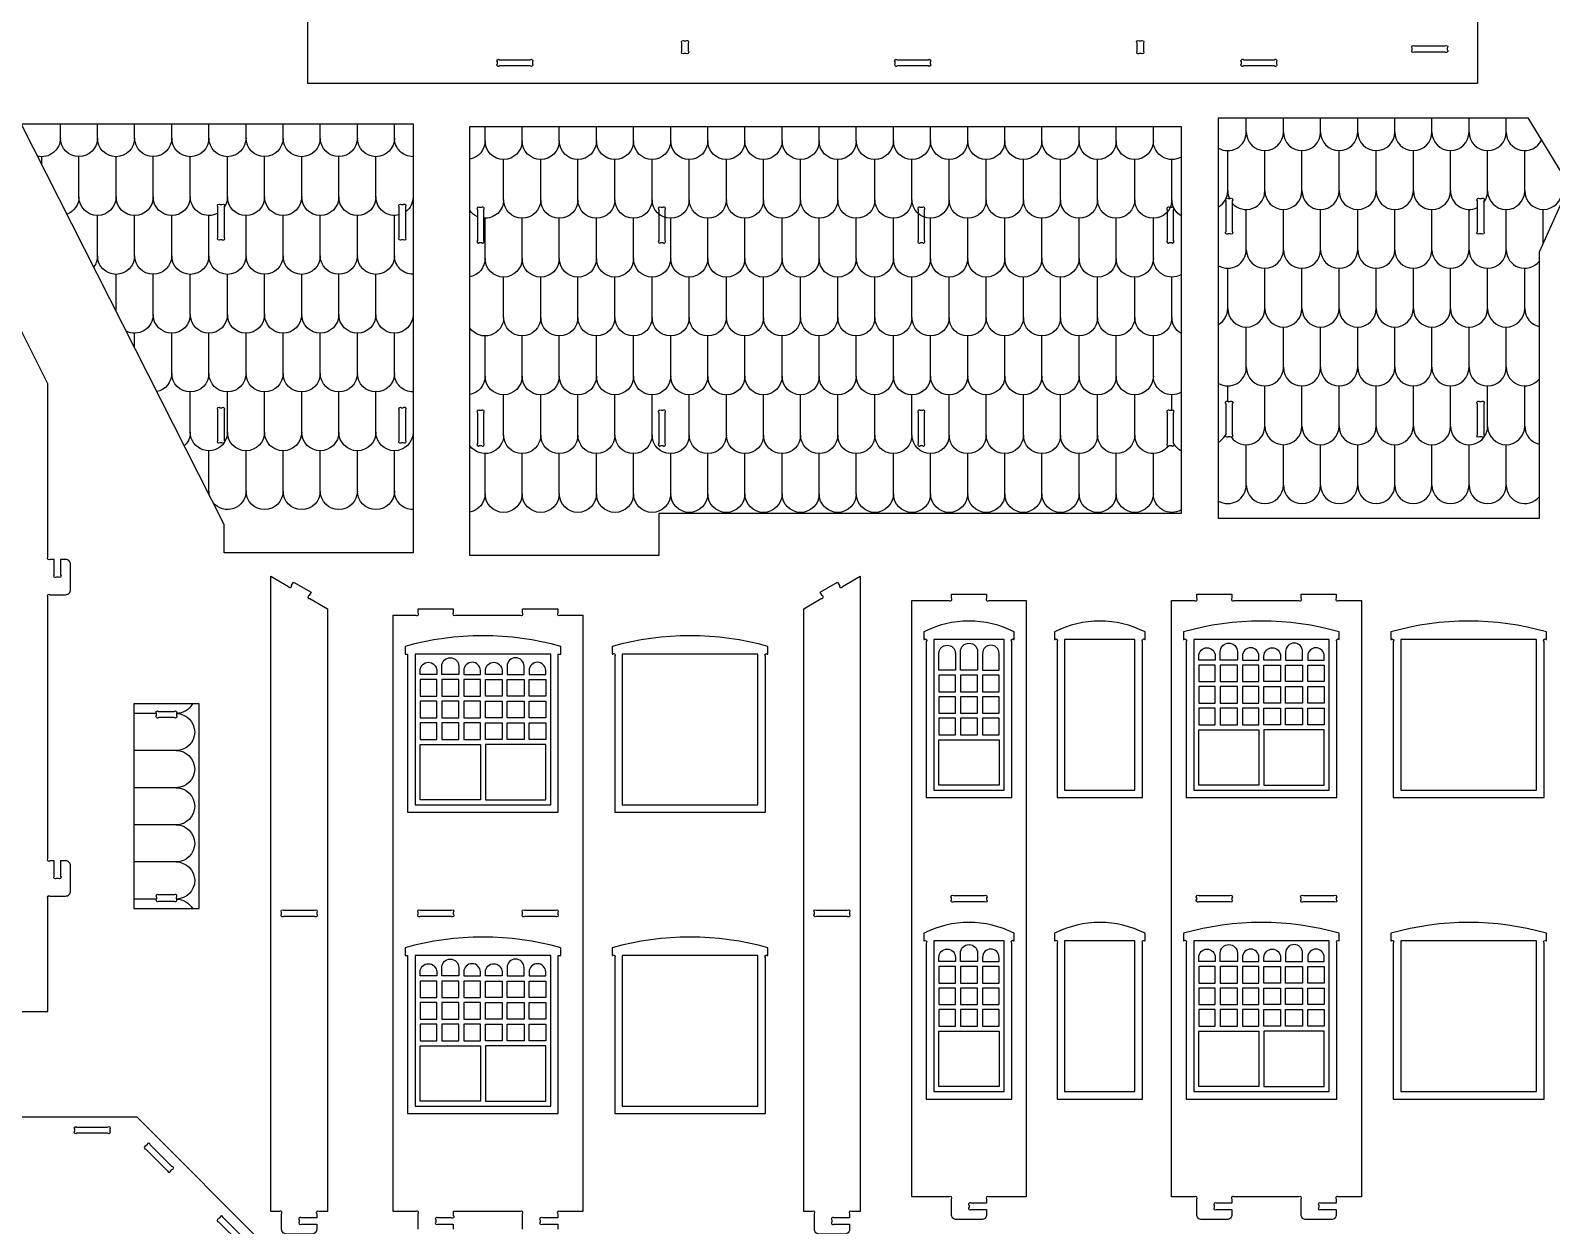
# Model space of a CAD drawing. Extents: x -4074 to 4228, y -3406 to 3854.
# Drawn here: x -1988 to 920, y -2247 to 37 of the extents above; entities that cross this region are included whole.
import ezdxf

# ---------------------------------------------------------------- set-up
doc = ezdxf.new("R2010")
doc.units = 0
doc.header["$MEASUREMENT"] = 0
doc.layers.get('0').update_dxf_attribs({"linetype": 'CONTINUOUS'})

msp = doc.modelspace()

# ---------------------------------------------------------------- linework, layer by layer
for points in [[(778.1, 77.5), (778.1, -64), (-1457.6, -64), (-1457.6, 139.8)], [(-1930.4, -168.3), (-1930.4, -140.9)], [(-1859.5, -168.3), (-1859.5, -140.9)], [(-1788.5, -168.3), (-1788.5, -140.9)], [(-1717.6, -168.3), (-1717.6, -140.9)], [(-1646.6, -168.3), (-1646.6, -140.9)], [(-1575.6, -168.3), (-1575.6, -140.9)], [(-1504.7, -168.3), (-1504.7, -140.9)], [(-1433.7, -168.3), (-1433.7, -140.9)], [(-1362.8, -168.3), (-1362.8, -140.9)], [(-1291.8, -168.3), (-1291.8, -140.9)], [(336.3, -156.8), (336.3, -129.3)], [(407.2, -156.8), (407.2, -129.3)], [(478.2, -156.8), (478.2, -129.3)], [(549.2, -156.8), (549.2, -129.3)], [(620.1, -156.8), (620.1, -129.3)], [(691.1, -156.8), (691.1, -129.3)], [(762, -156.8), (762, -129.3)], [(833, -156.8), (833, -129.3)], [(-1118.7, -173.7), (-1118.7, -146.3)], [(-1047.8, -173.7), (-1047.8, -146.3)], [(-976.8, -173.7), (-976.8, -146.3)], [(-905.8, -173.7), (-905.8, -146.3)], [(-834.9, -173.7), (-834.9, -146.3)], [(-763.9, -173.7), (-763.9, -146.3)], [(-693, -173.7), (-693, -146.3)], [(-622, -173.7), (-622, -146.3)], [(-551, -173.7), (-551, -146.3)], [(-480.1, -173.7), (-480.1, -146.3)], [(-409.1, -173.7), (-409.1, -146.3)], [(-338.2, -173.7), (-338.2, -146.3)], [(-267.2, -173.7), (-267.2, -146.3)], [(-196.2, -173.7), (-196.2, -146.3)], [(-125.3, -173.7), (-125.3, -146.3)], [(-54.3, -173.7), (-54.3, -146.3)], [(16.6, -173.7), (16.6, -146.3)], [(87.6, -173.7), (87.6, -146.3)], [(158.6, -173.7), (158.6, -146.3)], [(300.8, -269.2), (300.8, -192.2)], [(371.8, -269.2), (371.8, -192.2)], [(442.7, -269.2), (442.7, -192.2)], [(513.7, -269.2), (513.7, -192.2)], [(584.6, -269.2), (584.6, -192.2)], [(655.6, -269.2), (655.6, -192.2)], [(726.6, -269.2), (726.6, -192.2)], [(797.5, -269.2), (797.5, -192.2)], [(868.5, -269.2), (868.5, -192.2)], [(-1965.9, -218.8), (-1965.9, -203.8)], [(-1895, -280.7), (-1895, -203.8)], [(-1824, -280.7), (-1824, -203.8)], [(-1753, -280.7), (-1753, -203.8)], [(-1682.1, -280.7), (-1682.1, -203.8)], [(-1611.1, -280.7), (-1611.1, -203.8)], [(-1540.2, -280.7), (-1540.2, -203.8)], [(-1469.2, -280.7), (-1469.2, -203.8)], [(-1398.2, -280.7), (-1398.2, -203.8)], [(-1327.3, -280.7), (-1327.3, -203.8)], [(-1083.2, -286.1), (-1083.2, -209.2)], [(-1012.3, -286.1), (-1012.3, -209.2)], [(-941.3, -286.1), (-941.3, -209.2)], [(-870.4, -286.1), (-870.4, -209.2)], [(-799.4, -286.1), (-799.4, -209.2)], [(-728.4, -286.1), (-728.4, -209.2)], [(-657.5, -286.1), (-657.5, -209.2)], [(-586.5, -286.1), (-586.5, -209.2)], [(-515.6, -286.1), (-515.6, -209.2)], [(-444.6, -286.1), (-444.6, -209.2)], [(-373.6, -286.1), (-373.6, -209.2)], [(-302.7, -286.1), (-302.7, -209.2)], [(-231.7, -286.1), (-231.7, -209.2)], [(-160.8, -286.1), (-160.8, -209.2)], [(-89.8, -286.1), (-89.8, -209.2)], [(-18.8, -286.1), (-18.8, -209.2)], [(52.1, -286.1), (52.1, -209.2)], [(123.1, -286.1), (123.1, -209.2)], [(194, -286.1), (194, -209.2)], [(-1859.5, -393.2), (-1859.5, -316.2)], [(-1788.5, -393.2), (-1788.5, -316.2)], [(-1717.6, -393.2), (-1717.6, -316.2)], [(-1646.6, -393.2), (-1646.6, -316.2)], [(-1575.6, -393.2), (-1575.6, -316.2)], [(-1504.7, -393.2), (-1504.7, -316.2)], [(-1433.7, -393.2), (-1433.7, -316.2)], [(-1362.8, -393.2), (-1362.8, -316.2)], [(-1291.8, -393.2), (-1291.8, -316.2)], [(336.3, -381.6), (336.3, -304.7)], [(407.2, -381.6), (407.2, -304.7)], [(478.2, -381.6), (478.2, -304.7)], [(549.2, -381.6), (549.2, -304.7)], [(620.1, -381.6), (620.1, -304.7)], [(691.1, -381.6), (691.1, -304.7)], [(762, -381.6), (762, -304.7)], [(833, -381.6), (833, -304.7)], [(904, -368.9), (904, -304.7)], [(-1118.7, -398.5), (-1118.7, -321.6)], [(-1047.8, -398.5), (-1047.8, -321.6)], [(-976.8, -398.5), (-976.8, -321.6)], [(-905.8, -398.5), (-905.8, -321.6)], [(-834.9, -398.5), (-834.9, -321.6)], [(-763.9, -398.5), (-763.9, -321.6)], [(-693, -398.5), (-693, -321.6)], [(-622, -398.5), (-622, -321.6)], [(-551, -398.5), (-551, -321.6)], [(-480.1, -398.5), (-480.1, -321.6)], [(-409.1, -398.5), (-409.1, -321.6)], [(-338.2, -398.5), (-338.2, -321.6)], [(-267.2, -398.5), (-267.2, -321.6)], [(-196.2, -398.5), (-196.2, -321.6)], [(-125.3, -398.5), (-125.3, -321.6)], [(-54.3, -398.5), (-54.3, -321.6)], [(16.6, -398.5), (16.6, -321.6)], [(87.6, -398.5), (87.6, -321.6)], [(158.6, -398.5), (158.6, -321.6)], [(-1824, -499), (-1824, -428.6)], [(-1753, -505.6), (-1753, -428.6)], [(-1682.1, -505.6), (-1682.1, -428.6)], [(-1611.1, -505.6), (-1611.1, -428.6)], [(-1540.2, -505.6), (-1540.2, -428.6)], [(-1469.2, -505.6), (-1469.2, -428.6)], [(-1398.2, -505.6), (-1398.2, -428.6)], [(-1327.3, -505.6), (-1327.3, -428.6)], [(-1083.2, -511), (-1083.2, -434)], [(-1012.3, -511), (-1012.3, -434)], [(-941.3, -511), (-941.3, -434)], [(-870.4, -511), (-870.4, -434)], [(-799.4, -511), (-799.4, -434)], [(-728.4, -511), (-728.4, -434)], [(-657.5, -511), (-657.5, -434)], [(-586.5, -511), (-586.5, -434)], [(-515.6, -511), (-515.6, -434)], [(-444.6, -511), (-444.6, -434)], [(-373.6, -511), (-373.6, -434)], [(-302.7, -511), (-302.7, -434)], [(-231.7, -511), (-231.7, -434)], [(-160.8, -511), (-160.8, -434)], [(-89.8, -511), (-89.8, -434)], [(-18.8, -511), (-18.8, -434)], [(52.1, -511), (52.1, -434)], [(123.1, -511), (123.1, -434)], [(194, -511), (194, -434)], [(300.8, -494), (300.8, -417.1)], [(371.8, -494), (371.8, -417.1)], [(442.7, -494), (442.7, -417.1)], [(513.7, -494), (513.7, -417.1)], [(584.6, -494), (584.6, -417.1)], [(655.6, -494), (655.6, -417.1)], [(726.6, -494), (726.6, -417.1)], [(797.5, -494), (797.5, -417.1)], [(868.5, -494), (868.5, -417.1)], [(-1788.5, -569.1), (-1788.5, -541.1)], [(-1717.6, -618), (-1717.6, -541.1)], [(-1646.6, -618), (-1646.6, -541.1)], [(-1575.6, -618), (-1575.6, -541.1)], [(-1504.7, -618), (-1504.7, -541.1)], [(-1433.7, -618), (-1433.7, -541.1)], [(-1362.8, -618), (-1362.8, -541.1)], [(-1291.8, -618), (-1291.8, -541.1)], [(-1118.7, -623.4), (-1118.7, -546.4)], [(-1047.8, -623.4), (-1047.8, -546.4)], [(-976.8, -623.4), (-976.8, -546.4)], [(-905.8, -623.4), (-905.8, -546.4)], [(-834.9, -623.4), (-834.9, -546.4)], [(-763.9, -623.4), (-763.9, -546.4)], [(-693, -623.4), (-693, -546.4)], [(-622, -623.4), (-622, -546.4)], [(-551, -623.4), (-551, -546.4)], [(-480.1, -623.4), (-480.1, -546.4)], [(-409.1, -623.4), (-409.1, -546.4)], [(-338.2, -623.4), (-338.2, -546.4)], [(-267.2, -623.4), (-267.2, -546.4)], [(-196.2, -623.4), (-196.2, -546.4)], [(-125.3, -623.4), (-125.3, -546.4)], [(-54.3, -623.4), (-54.3, -546.4)], [(16.6, -623.4), (16.6, -546.4)], [(87.6, -623.4), (87.6, -546.4)], [(158.6, -623.4), (158.6, -546.4)], [(336.3, -606.4), (336.3, -529.5)], [(407.2, -606.4), (407.2, -529.5)], [(478.2, -606.4), (478.2, -529.5)], [(549.2, -606.4), (549.2, -529.5)], [(620.1, -606.4), (620.1, -529.5)], [(691.1, -606.4), (691.1, -529.5)], [(762, -606.4), (762, -529.5)], [(833, -606.4), (833, -529.5)], [(-1682.1, -730.4), (-1682.1, -653.5)], [(-1611.1, -730.4), (-1611.1, -653.5)], [(-1540.2, -730.4), (-1540.2, -653.5)], [(-1469.2, -730.4), (-1469.2, -653.5)], [(-1398.2, -730.4), (-1398.2, -653.5)], [(-1327.3, -730.4), (-1327.3, -653.5)], [(-1083.2, -735.8), (-1083.2, -658.9)], [(-1012.3, -735.8), (-1012.3, -658.9)], [(-941.3, -735.8), (-941.3, -658.9)], [(-870.4, -735.8), (-870.4, -658.9)], [(-799.4, -735.8), (-799.4, -658.9)], [(-728.4, -735.8), (-728.4, -658.9)], [(-657.5, -735.8), (-657.5, -658.9)], [(-586.5, -735.8), (-586.5, -658.9)], [(-515.6, -735.8), (-515.6, -658.9)], [(-444.6, -735.8), (-444.6, -658.9)], [(-373.6, -735.8), (-373.6, -658.9)], [(-302.7, -735.8), (-302.7, -658.9)], [(-231.7, -735.8), (-231.7, -658.9)], [(-160.8, -735.8), (-160.8, -658.9)], [(-89.8, -735.8), (-89.8, -658.9)], [(-18.8, -735.8), (-18.8, -658.9)], [(52.1, -735.8), (52.1, -658.9)], [(123.1, -735.8), (123.1, -658.9)], [(194, -688.9), (194, -658.9)], [(300.8, -671.9), (300.8, -641.9)], [(371.8, -718.8), (371.8, -641.9)], [(442.7, -718.8), (442.7, -641.9)], [(513.7, -718.8), (513.7, -641.9)], [(584.6, -718.8), (584.6, -641.9)], [(655.6, -718.8), (655.6, -641.9)], [(726.6, -718.8), (726.6, -641.9)], [(797.5, -718.8), (797.5, -641.9)], [(868.5, -718.8), (868.5, -641.9)], [(336.3, -831.3), (336.3, -754.3)], [(407.2, -831.3), (407.2, -754.3)], [(478.2, -831.3), (478.2, -754.3)], [(549.2, -831.3), (549.2, -754.3)], [(620.1, -831.3), (620.1, -754.3)], [(691.1, -831.3), (691.1, -754.3)], [(762, -831.3), (762, -754.3)], [(833, -831.3), (833, -754.3)], [(-1646.6, -842.8), (-1646.6, -765.9)], [(-1575.6, -842.8), (-1575.6, -765.9)], [(-1504.7, -842.8), (-1504.7, -765.9)], [(-1433.7, -842.8), (-1433.7, -765.9)], [(-1362.8, -842.8), (-1362.8, -765.9)], [(-1291.8, -842.8), (-1291.8, -765.9)], [(-1118.7, -848.2), (-1118.7, -771.3)], [(-1047.8, -848.2), (-1047.8, -771.3)], [(-976.8, -848.2), (-976.8, -771.3)], [(-905.8, -848.2), (-905.8, -771.3)], [(-834.9, -848.2), (-834.9, -771.3)], [(-763.9, -848.2), (-763.9, -771.3)], [(-693, -848.2), (-693, -771.3)], [(-622, -848.2), (-622, -771.3)], [(-551, -848.2), (-551, -771.3)], [(-480.1, -848.2), (-480.1, -771.3)], [(-409.1, -848.2), (-409.1, -771.3)], [(-338.2, -848.2), (-338.2, -771.3)], [(-267.2, -848.2), (-267.2, -771.3)], [(-196.2, -848.2), (-196.2, -771.3)], [(-125.3, -848.2), (-125.3, -771.3)], [(-54.3, -848.2), (-54.3, -771.3)], [(16.6, -848.2), (16.6, -771.3)], [(87.6, -848.2), (87.6, -771.3)], [(158.6, -848.2), (158.6, -771.3)], [(-1746.9, -1267.9), (-1790, -1267.9)], [(-1709.2, -1338.8), (-1790, -1338.8)], [(-1709.2, -1409.8), (-1790, -1409.8)], [(-1709.2, -1480.8), (-1790, -1480.8)], [(-1709.2, -1551.7), (-1790, -1551.7)], [(-1746.9, -1622.7), (-1790, -1622.7)]]:
    msp.add_lwpolyline(points)
for points in [[(-730.4, 13.3), (-730.4, -2.2, -1), (-734.7, -6.4), (-738.2, -6.4, -1), (-742.4, -2.2), (-742.4, 13.3, -1), (-738.2, 17.6), (-734.7, 17.6, -1)], [(139.6, 13.3), (139.6, -2.2, -1), (135.3, -6.4), (131.8, -6.4, -1), (127.6, -2.2), (127.6, 13.3, -1), (131.8, 17.6), (135.3, 17.6, -1)], [(716.3, -4), (657.6, -4, -1), (653.3, 0.2), (653.3, 3.7, -1), (657.6, 8), (716.3, 8, -1), (720.5, 3.7), (720.5, 0.2, -1)], [(-1091, -18.4), (-1032.3, -18.4, -1), (-1028, -22.7), (-1028, -26.2, -1), (-1032.3, -30.4), (-1091, -30.4, -1), (-1095.2, -26.2), (-1095.2, -22.7, -1)], [(-330.8, -18.4), (-272.1, -18.4, -1), (-267.8, -22.7), (-267.8, -26.2, -1), (-272.1, -30.4), (-330.8, -30.4, -1), (-335, -26.2), (-335, -22.7, -1)], [(331.1, -18.4), (389.8, -18.4, -1), (394.1, -22.7), (394.1, -26.2, -1), (389.8, -30.4), (331.1, -30.4, -1), (326.9, -26.2), (326.9, -22.7, -1)], [(309.5, -288.2), (309.5, -346.9, -1), (305.3, -351.1), (301.8, -351.1, -1), (297.5, -346.9), (297.5, -288.2, -1), (301.8, -283.9), (305.3, -283.9, -1)], [(790, -288.2), (790, -346.9, -1), (785.8, -351.1), (782.3, -351.1, -1), (778, -346.9), (778, -288.2, -1), (782.3, -283.9), (785.8, -283.9, -1)], [(-1617.4, -299.7), (-1617.4, -358.5, -1), (-1621.6, -362.7), (-1625.1, -362.7, -1), (-1629.4, -358.5), (-1629.4, -299.7, -1), (-1625.1, -295.5), (-1621.6, -295.5, -1)], [(-1270.7, -299.7), (-1270.7, -358.5, -1), (-1275, -362.7), (-1278.5, -362.7, -1), (-1282.7, -358.5), (-1282.7, -299.7, -1), (-1278.5, -295.5), (-1275, -295.5, -1)], [(-1133.3, -305.1), (-1133.3, -363.9, 1), (-1129.1, -368.1), (-1125.6, -368.1, 1), (-1121.3, -363.9), (-1121.3, -305.1, 1), (-1125.6, -300.9), (-1129.1, -300.9, 1)], [(-786.7, -305.1), (-786.7, -363.9, 1), (-782.4, -368.1), (-778.9, -368.1, 1), (-774.7, -363.9), (-774.7, -305.1, 1), (-778.9, -300.9), (-782.4, -300.9, 1)], [(-290.7, -305.1), (-290.7, -363.9, 1), (-286.5, -368.1), (-282.9, -368.1, 1), (-278.7, -363.9), (-278.7, -305.1, 1), (-282.9, -300.9), (-286.5, -300.9, 1)], [(185.3, -305.1), (185.3, -363.9, 1), (189.6, -368.1), (193.1, -368.1, 1), (197.3, -363.9), (197.3, -305.1, 1), (193.1, -300.9), (189.6, -300.9, 1)], [(-1617.4, -687.7), (-1617.4, -746.4, -1), (-1621.6, -750.7), (-1625.1, -750.7, -1), (-1629.4, -746.4), (-1629.4, -687.7, -1), (-1625.1, -683.5), (-1621.6, -683.5, -1)], [(-1270.7, -687.7), (-1270.7, -746.4, -1), (-1275, -750.7), (-1278.5, -750.7, -1), (-1282.7, -746.4), (-1282.7, -687.7, -1), (-1278.5, -683.5), (-1275, -683.5, -1)], [(-1133.3, -693.1), (-1133.3, -751.8, 1), (-1129.1, -756.1), (-1125.6, -756.1, 1), (-1121.3, -751.8), (-1121.3, -693.1, 1), (-1125.6, -688.9), (-1129.1, -688.9, 1)], [(-786.7, -693.1), (-786.7, -751.8, 1), (-782.4, -756.1), (-778.9, -756.1, 1), (-774.7, -751.8), (-774.7, -693.1, 1), (-778.9, -688.9), (-782.4, -688.9, 1)], [(-290.7, -693.1), (-290.7, -751.8, 1), (-286.5, -756.1), (-282.9, -756.1, 1), (-278.7, -751.8), (-278.7, -693.1, 1), (-282.9, -688.9), (-286.5, -688.9, 1)], [(185.3, -693.1), (185.3, -751.8, 1), (189.6, -756.1), (193.1, -756.1, 1), (197.3, -751.8), (197.3, -693.1, 1), (193.1, -688.9), (189.6, -688.9, 1)], [(309.5, -676.2), (309.5, -734.9, -1), (305.3, -739.1), (301.8, -739.1, -1), (297.5, -734.9), (297.5, -676.2, -1), (301.8, -671.9), (305.3, -671.9, -1)], [(790, -676.2), (790, -734.9, -1), (785.8, -739.1), (782.3, -739.1, -1), (778, -734.9), (778, -676.2, -1), (782.3, -671.9), (785.8, -671.9, -1)], [(-1420, -2219.9), (-1436.1, -2219.9, 1), (-1440.4, -2224.1), (-1440.4, -2231.9), (-1469.7, -2231.9, 1), (-1474, -2236.1), (-1474, -2239.6, 1), (-1469.7, -2243.9), (-1440.4, -2243.9), (-1440.4, -2253.5, -0.414214), (-1450, -2263.1), (-1498, -2263.1, -0.414214), (-1507.6, -2253.5), (-1507.6, -2224.1, 1), (-1511.8, -2219.9), (-1528, -2219.9), (-1528, -1005.5), (-1494.3, -1025, 1), (-1488.5, -1023.4), (-1484.6, -1016.7), (-1451.3, -1035.9), (-1455.2, -1042.6, 1), (-1453.7, -1048.4), (-1420, -1067.9)], [(-445.1, -1016.7), (-441.2, -1023.4, 1), (-435.4, -1025), (-401.7, -1005.5), (-401.7, -2219.9), (-417.9, -2219.9, 1), (-422.1, -2224.1), (-422.1, -2231.9), (-451.5, -2231.9, 1), (-455.7, -2236.1), (-455.7, -2239.6, 1), (-451.5, -2243.9), (-422.1, -2243.9), (-422.1, -2253.5, -0.414214), (-431.7, -2263.1), (-479.7, -2263.1, -0.414214), (-489.3, -2253.5), (-489.3, -2224.1, 1), (-493.6, -2219.9), (-509.7, -2219.9), (-509.7, -1067.9), (-476, -1048.4, 1), (-474.5, -1042.6), (-478.4, -1035.9)], [(-227.3, -2225.6), (-227.3, -2196.3, 1), (-231.5, -2192), (-303, -2192), (-303, -1052), (-231.5, -1052, 1), (-227.3, -1047.8), (-227.3, -1040), (-160.1, -1040), (-160.1, -1047.8, 1), (-155.8, -1052), (-84.3, -1052), (-84.3, -2192), (-155.8, -2192, 1), (-160.1, -2196.3), (-160.1, -2204), (-189.4, -2204, 1), (-193.7, -2208.3), (-193.7, -2211.8, 1), (-189.4, -2216), (-160.1, -2216), (-160.1, -2225.6, -0.414214), (-169.7, -2235.2), (-217.7, -2235.2, -0.414214)], [(450.6, -2235.2, -0.414214), (441, -2225.6), (441, -2196.3, 1), (436.8, -2192), (313, -2192, 1), (308.7, -2196.3), (308.7, -2204), (279.4, -2204, 1), (275.1, -2208.3), (275.1, -2211.8, 1), (279.4, -2216), (308.7, -2216), (308.7, -2225.6, -0.414214), (299.1, -2235.2), (251.1, -2235.2, -0.414214), (241.5, -2225.6), (241.5, -2196.3, 1), (237.3, -2192), (193.5, -2192), (193.5, -1052), (237.3, -1052, 1), (241.5, -1047.8), (241.5, -1040), (308.7, -1040), (308.7, -1047.8, 1), (313, -1052), (436.8, -1052, 1), (441, -1047.8), (441, -1040), (508.2, -1040), (508.2, -1047.8, 1), (512.5, -1052), (556.2, -1052), (556.2, -2192), (512.5, -2192, 1), (508.2, -2196.3), (508.2, -2204), (478.9, -2204, 1), (474.6, -2208.3), (474.6, -2211.8, 1), (478.9, -2216), (508.2, -2216), (508.2, -2225.6, -0.414214), (498.6, -2235.2)], [(-280.1, -1126.4), (-279.5, -1126.4, -1), (-275.3, -1130.7), (-275.3, -1428.8), (-112.1, -1428.8), (-112.1, -1130.7, -1), (-107.8, -1126.4), (-107.3, -1126.4), (-107.3, -1112, 0.238913), (-280.1, -1112)], [(-30.1, -1126.4), (-29.6, -1126.4, -1), (-25.3, -1130.7), (-25.3, -1428.8), (137.9, -1428.8), (137.9, -1130.7, -1), (142.1, -1126.4), (142.7, -1126.4), (142.7, -1112, 0.238913), (-30.1, -1112)], [(216.5, -1126.4), (217, -1126.4, -1), (221.3, -1130.7), (221.3, -1428.8), (509.3, -1428.8), (509.3, -1130.7, -1), (513.5, -1126.4), (514.1, -1126.4), (514.1, -1112, 0.138723), (216.5, -1112)], [(612.5, -1126.4), (613, -1126.4, -1), (617.3, -1130.7), (617.3, -1428.8), (905.3, -1428.8), (905.3, -1130.7, -1), (909.5, -1126.4), (910.1, -1126.4), (910.1, -1112, 0.138723), (612.5, -1112)], [(-1266.8, -1154.3), (-1266.8, -1456.7), (-978.8, -1456.7), (-978.8, -1154.3), (-974, -1154.3), (-974, -1139.9, 0.138723), (-1271.6, -1139.9), (-1271.6, -1154.3)], [(-875.6, -1154.3), (-875.1, -1154.3, -1), (-870.8, -1158.5), (-870.8, -1456.7), (-582.8, -1456.7), (-582.8, -1158.5, -1), (-578.6, -1154.3), (-578, -1154.3), (-578, -1139.9, 0.138723), (-875.6, -1139.9)], [(-210, -1185.1), (-210, -1149.9, -1), (-177.4, -1149.9), (-177.4, -1185.1)], [(286.5, -1165.9), (286.5, -1149.9, -1), (319.2, -1149.9), (319.2, -1165.9)], [(444, -1165.9), (444, -1149.9, 1), (411.3, -1149.9), (411.3, -1165.9)], [(-1201.5, -1193.7), (-1201.5, -1177.8, -1), (-1168.9, -1177.8), (-1168.9, -1193.7)], [(-1044.1, -1193.7), (-1044.1, -1177.8, 1), (-1076.7, -1177.8), (-1076.7, -1193.7)], [(-219.6, -1153.4), (-219.6, -1185.1), (-251.3, -1185.1), (-251.3, -1153.4, -1)], [(-167.8, -1153.4), (-167.8, -1185.1), (-136.1, -1185.1), (-136.1, -1153.4, 1)], [(276.9, -1158.2), (276.9, -1165.9), (245.3, -1165.9), (245.3, -1158.2, -1)], [(328.8, -1158.2), (328.8, -1165.9), (360.5, -1165.9), (360.5, -1158.2, 1)], [(401.7, -1158.2), (401.7, -1165.9), (370.1, -1165.9), (370.1, -1158.2, -1)], [(453.6, -1158.2), (453.6, -1165.9), (485.3, -1165.9), (485.3, -1158.2, 1)], [(-1211.1, -1186), (-1211.1, -1193.7), (-1242.8, -1193.7), (-1242.8, -1186, -1)], [(-1159.3, -1186), (-1159.3, -1193.7), (-1127.6, -1193.7), (-1127.6, -1186, 1)], [(-1086.3, -1186), (-1086.3, -1193.7), (-1118, -1193.7), (-1118, -1186, -1)], [(-1034.5, -1186), (-1034.5, -1193.7), (-1002.8, -1193.7), (-1002.8, -1186, 1)], [(-1742.6, -1263.9), (-1712.7, -1263.9, -1), (-1708.5, -1268.2), (-1708.5, -1271.7, -1), (-1712.7, -1275.9), (-1742.6, -1275.9, -1), (-1746.9, -1271.7), (-1746.9, -1268.2, -1)], [(-1742.6, -1626.6), (-1712.7, -1626.6, 1), (-1708.5, -1622.4), (-1708.5, -1618.9, 1), (-1712.7, -1614.6), (-1742.6, -1614.6, 1), (-1746.9, -1618.9), (-1746.9, -1622.4, 1)], [(-223, -1616), (-164.3, -1616, -1), (-160.1, -1620.3), (-160.1, -1623.8, -1), (-164.3, -1628), (-223, -1628, -1), (-227.3, -1623.8), (-227.3, -1620.3, -1)], [(245.8, -1616), (304.5, -1616, -1), (308.7, -1620.3), (308.7, -1623.8, -1), (304.5, -1628), (245.8, -1628, -1), (241.5, -1623.8), (241.5, -1620.3, -1)], [(445.3, -1616), (504, -1616, -1), (508.2, -1620.3), (508.2, -1623.8, -1), (504, -1628), (445.3, -1628, -1), (441, -1623.8), (441, -1620.3, -1)], [(-1503.3, -1643.9), (-1444.6, -1643.9, -1), (-1440.4, -1648.1), (-1440.4, -1651.6, -1), (-1444.6, -1655.9), (-1503.3, -1655.9, -1), (-1507.6, -1651.6), (-1507.6, -1648.1, -1)], [(-1242.3, -1643.9), (-1183.6, -1643.9, -1), (-1179.4, -1648.1), (-1179.4, -1651.6, -1), (-1183.6, -1655.9), (-1242.3, -1655.9, -1), (-1246.6, -1651.6), (-1246.6, -1648.1, -1)], [(-1042.8, -1643.9), (-984.1, -1643.9, -1), (-979.9, -1648.1), (-979.9, -1651.6, -1), (-984.1, -1655.9), (-1042.8, -1655.9, -1), (-1047.1, -1651.6), (-1047.1, -1648.1, -1)], [(-426.4, -1655.9), (-485.1, -1655.9, -1), (-489.3, -1651.6), (-489.3, -1648.1, -1), (-485.1, -1643.9), (-426.4, -1643.9, -1), (-422.1, -1648.1), (-422.1, -1651.6, -1)], [(-280.1, -1702.4), (-279.5, -1702.4, -1), (-275.3, -1706.7), (-275.3, -2004.8), (-112.1, -2004.8), (-112.1, -1706.7, -1), (-107.8, -1702.4), (-107.3, -1702.4), (-107.3, -1688, 0.238913), (-280.1, -1688)], [(-30.1, -1702.4), (-29.6, -1702.4, -1), (-25.3, -1706.7), (-25.3, -2004.8), (137.9, -2004.8), (137.9, -1706.7, -1), (142.1, -1702.4), (142.7, -1702.4), (142.7, -1688, 0.238913), (-30.1, -1688)], [(216.5, -1702.4), (217, -1702.4, -1), (221.3, -1706.7), (221.3, -2004.8), (509.3, -2004.8), (509.3, -1706.7, -1), (513.5, -1702.4), (514.1, -1702.4), (514.1, -1688, 0.138723), (216.5, -1688)], [(612.5, -1702.4), (613, -1702.4, -1), (617.3, -1706.7), (617.3, -2004.8), (905.3, -2004.8), (905.3, -1706.7, -1), (909.5, -1702.4), (910.1, -1702.4), (910.1, -1688, 0.138723), (612.5, -1688)], [(-1266.8, -1730.3), (-1266.8, -2032.7), (-978.8, -2032.7), (-978.8, -1730.3), (-974, -1730.3), (-974, -1715.9, 0.138723), (-1271.6, -1715.9), (-1271.6, -1730.3)], [(-875.6, -1730.3), (-875.1, -1730.3, -1), (-870.8, -1734.5), (-870.8, -2032.7), (-582.8, -2032.7), (-582.8, -1734.5, -1), (-578.6, -1730.3), (-578, -1730.3), (-578, -1715.9, 0.138723), (-875.6, -1715.9)], [(-210, -1741.9), (-210, -1725.9, -1), (-177.4, -1725.9), (-177.4, -1741.9)], [(286.5, -1741.9), (286.5, -1725.9, -1), (319.2, -1725.9), (319.2, -1741.9)], [(444, -1741.9), (444, -1725.9, 1), (411.3, -1725.9), (411.3, -1741.9)], [(-1201.5, -1769.7), (-1201.5, -1753.8, -1), (-1168.9, -1753.8), (-1168.9, -1769.7)], [(-1044.1, -1769.7), (-1044.1, -1753.8, 1), (-1076.7, -1753.8), (-1076.7, -1769.7)], [(-219.6, -1734.2), (-219.6, -1741.9), (-251.3, -1741.9), (-251.3, -1734.2, -1)], [(-167.8, -1734.2), (-167.8, -1741.9), (-136.1, -1741.9), (-136.1, -1734.2, 1)], [(276.9, -1734.2), (276.9, -1741.9), (245.3, -1741.9), (245.3, -1734.2, -1)], [(328.8, -1734.2), (328.8, -1741.9), (360.5, -1741.9), (360.5, -1734.2, 1)], [(401.7, -1734.2), (401.7, -1741.9), (370.1, -1741.9), (370.1, -1734.2, -1)], [(453.6, -1734.2), (453.6, -1741.9), (485.3, -1741.9), (485.3, -1734.2, 1)], [(-1211.1, -1762), (-1211.1, -1769.7), (-1242.8, -1769.7), (-1242.8, -1762, -1)], [(-1159.3, -1762), (-1159.3, -1769.7), (-1127.6, -1769.7), (-1127.6, -1762, 1)], [(-1086.3, -1762), (-1086.3, -1769.7), (-1118, -1769.7), (-1118, -1762, -1)], [(-1034.5, -1762), (-1034.5, -1769.7), (-1002.8, -1769.7), (-1002.8, -1762, 1)], [(-1898.9, -2058.3), (-1840.2, -2058.3, -1), (-1835.9, -2062.5), (-1835.9, -2066, -1), (-1840.2, -2070.3), (-1898.9, -2070.3, -1), (-1903.1, -2066), (-1903.1, -2062.5, -1)], [(-1764.6, -2092.1), (-1767.1, -2094.6, 1), (-1767.1, -2100.6), (-1725.6, -2142.1, 1), (-1719.6, -2142.1), (-1717.1, -2139.6, 1), (-1717.1, -2133.6), (-1758.6, -2092.1, 1)], [(-1627.9, -2239.7), (-1586.4, -2281.2, 1), (-1580.4, -2281.2), (-1577.9, -2278.8, 1), (-1577.9, -2272.8), (-1619.4, -2231.2, 1), (-1625.4, -2231.2), (-1627.9, -2233.7, 1)]]:
    msp.add_lwpolyline(points, format="xyb", close=True)
for points in [[(-1617.4, -907.1), (-2005.4, -140.9), (-1256.3, -140.9), (-1256.3, -960.9), (-1617.4, -960.9)], [(896, -386.6), (896, -895.5), (283.1, -895.5), (283.1, -129.3), (874.6, -129.3), (953.4, -259.1)], [(211.7, -885.9), (-424, -885.9), (-786.7, -885.9), (-786.7, -966.3), (-1147.7, -966.3), (-1147.7, -146.3), (211.7, -146.3)], [(-126.5, -1126.4), (-260.9, -1126.4), (-260.9, -1414.4), (-126.5, -1414.4)], [(123.5, -1126.4), (-10.9, -1126.4), (-10.9, -1414.4), (123.5, -1414.4)], [(494.9, -1126.4), (235.7, -1126.4), (235.7, -1414.4), (494.9, -1414.4)], [(890.9, -1126.4), (631.7, -1126.4), (631.7, -1414.4), (890.9, -1414.4)], [(-993.2, -1154.3), (-1252.4, -1154.3), (-1252.4, -1442.3), (-993.2, -1442.3)], [(-597.2, -1154.3), (-856.4, -1154.3), (-856.4, -1442.3), (-597.2, -1442.3)], [(245.3, -1207.1), (276.9, -1207.1), (276.9, -1175.5), (245.3, -1175.5)], [(286.5, -1207.1), (319.2, -1207.1), (319.2, -1175.5), (286.5, -1175.5)], [(328.8, -1207.1), (360.5, -1207.1), (360.5, -1175.5), (328.8, -1175.5)], [(401.7, -1207.1), (370.1, -1207.1), (370.1, -1175.5), (401.7, -1175.5)], [(444, -1207.1), (411.3, -1207.1), (411.3, -1175.5), (444, -1175.5)], [(485.3, -1207.1), (453.6, -1207.1), (453.6, -1175.5), (485.3, -1175.5)], [(-1242.8, -1235), (-1211.1, -1235), (-1211.1, -1203.3), (-1242.8, -1203.3)], [(-1201.5, -1235), (-1168.9, -1235), (-1168.9, -1203.3), (-1201.5, -1203.3)], [(-1159.3, -1235), (-1127.6, -1235), (-1127.6, -1203.3), (-1159.3, -1203.3)], [(-1086.3, -1235), (-1118, -1235), (-1118, -1203.3), (-1086.3, -1203.3)], [(-1044.1, -1235), (-1076.7, -1235), (-1076.7, -1203.3), (-1044.1, -1203.3)], [(-1002.8, -1235), (-1034.5, -1235), (-1034.5, -1203.3), (-1002.8, -1203.3)], [(-251.3, -1226.3), (-219.6, -1226.3), (-219.6, -1194.7), (-251.3, -1194.7)], [(-210, -1226.3), (-177.4, -1226.3), (-177.4, -1194.7), (-210, -1194.7)], [(-167.8, -1226.3), (-136.1, -1226.3), (-136.1, -1194.7), (-167.8, -1194.7)], [(245.3, -1248.4), (276.9, -1248.4), (276.9, -1216.7), (245.3, -1216.7)], [(286.5, -1248.4), (319.2, -1248.4), (319.2, -1216.7), (286.5, -1216.7)], [(328.8, -1248.4), (360.5, -1248.4), (360.5, -1216.7), (328.8, -1216.7)], [(401.7, -1248.4), (370.1, -1248.4), (370.1, -1216.7), (401.7, -1216.7)], [(444, -1248.4), (411.3, -1248.4), (411.3, -1216.7), (444, -1216.7)], [(485.3, -1248.4), (453.6, -1248.4), (453.6, -1216.7), (485.3, -1216.7)], [(-1790, -1641), (-1665.3, -1641), (-1665.3, -1249.5), (-1790, -1249.5)], [(-1242.8, -1276.3), (-1211.1, -1276.3), (-1211.1, -1244.6), (-1242.8, -1244.6)], [(-1201.5, -1276.3), (-1168.9, -1276.3), (-1168.9, -1244.6), (-1201.5, -1244.6)], [(-1159.3, -1276.3), (-1127.6, -1276.3), (-1127.6, -1244.6), (-1159.3, -1244.6)], [(-1086.3, -1276.3), (-1118, -1276.3), (-1118, -1244.6), (-1086.3, -1244.6)], [(-1044.1, -1276.3), (-1076.7, -1276.3), (-1076.7, -1244.6), (-1044.1, -1244.6)], [(-1002.8, -1276.3), (-1034.5, -1276.3), (-1034.5, -1244.6), (-1002.8, -1244.6)], [(-251.3, -1267.6), (-219.6, -1267.6), (-219.6, -1235.9), (-251.3, -1235.9)], [(-210, -1267.6), (-177.4, -1267.6), (-177.4, -1235.9), (-210, -1235.9)], [(-167.8, -1267.6), (-136.1, -1267.6), (-136.1, -1235.9), (-167.8, -1235.9)], [(-251.3, -1308.9), (-219.6, -1308.9), (-219.6, -1277.2), (-251.3, -1277.2)], [(-210, -1308.9), (-177.4, -1308.9), (-177.4, -1277.2), (-210, -1277.2)], [(-167.8, -1308.9), (-136.1, -1308.9), (-136.1, -1277.2), (-167.8, -1277.2)], [(245.3, -1289.7), (276.9, -1289.7), (276.9, -1258), (245.3, -1258)], [(286.5, -1289.7), (319.2, -1289.7), (319.2, -1258), (286.5, -1258)], [(328.8, -1289.7), (360.5, -1289.7), (360.5, -1258), (328.8, -1258)], [(401.7, -1289.7), (370.1, -1289.7), (370.1, -1258), (401.7, -1258)], [(444, -1289.7), (411.3, -1289.7), (411.3, -1258), (444, -1258)], [(485.3, -1289.7), (453.6, -1289.7), (453.6, -1258), (485.3, -1258)], [(-1242.8, -1317.6), (-1211.1, -1317.6), (-1211.1, -1285.9), (-1242.8, -1285.9)], [(-1201.5, -1317.6), (-1168.9, -1317.6), (-1168.9, -1285.9), (-1201.5, -1285.9)], [(-1159.3, -1317.6), (-1127.6, -1317.6), (-1127.6, -1285.9), (-1159.3, -1285.9)], [(-1086.3, -1317.6), (-1118, -1317.6), (-1118, -1285.9), (-1086.3, -1285.9)], [(-1044.1, -1317.6), (-1076.7, -1317.6), (-1076.7, -1285.9), (-1044.1, -1285.9)], [(-1002.8, -1317.6), (-1034.5, -1317.6), (-1034.5, -1285.9), (-1002.8, -1285.9)], [(360.5, -1404.8), (245.3, -1404.8), (245.3, -1299.3), (360.5, -1299.3)], [(370.1, -1404.8), (485.3, -1404.8), (485.3, -1299.3), (370.1, -1299.3)], [(-1127.6, -1432.7), (-1242.8, -1432.7), (-1242.8, -1327.2), (-1127.6, -1327.2)], [(-1118, -1432.7), (-1002.8, -1432.7), (-1002.8, -1327.2), (-1118, -1327.2)], [(-136.1, -1404.8), (-251.3, -1404.8), (-251.3, -1318.5), (-136.1, -1318.5)], [(-126.5, -1702.4), (-260.9, -1702.4), (-260.9, -1990.4), (-126.5, -1990.4)], [(123.5, -1702.4), (-10.9, -1702.4), (-10.9, -1990.4), (123.5, -1990.4)], [(494.9, -1702.4), (235.7, -1702.4), (235.7, -1990.4), (494.9, -1990.4)], [(890.9, -1702.4), (631.7, -1702.4), (631.7, -1990.4), (890.9, -1990.4)], [(-993.2, -1730.3), (-1252.4, -1730.3), (-1252.4, -2018.3), (-993.2, -2018.3)], [(-597.2, -1730.3), (-856.4, -1730.3), (-856.4, -2018.3), (-597.2, -2018.3)], [(-251.3, -1783.1), (-219.6, -1783.1), (-219.6, -1751.5), (-251.3, -1751.5)], [(-210, -1783.1), (-177.4, -1783.1), (-177.4, -1751.5), (-210, -1751.5)], [(-167.8, -1783.1), (-136.1, -1783.1), (-136.1, -1751.5), (-167.8, -1751.5)], [(245.3, -1783.1), (276.9, -1783.1), (276.9, -1751.5), (245.3, -1751.5)], [(286.5, -1783.1), (319.2, -1783.1), (319.2, -1751.5), (286.5, -1751.5)], [(328.8, -1783.1), (360.5, -1783.1), (360.5, -1751.5), (328.8, -1751.5)], [(401.7, -1783.1), (370.1, -1783.1), (370.1, -1751.5), (401.7, -1751.5)], [(444, -1783.1), (411.3, -1783.1), (411.3, -1751.5), (444, -1751.5)], [(485.3, -1783.1), (453.6, -1783.1), (453.6, -1751.5), (485.3, -1751.5)], [(-1242.8, -1811), (-1211.1, -1811), (-1211.1, -1779.3), (-1242.8, -1779.3)], [(-1201.5, -1811), (-1168.9, -1811), (-1168.9, -1779.3), (-1201.5, -1779.3)], [(-1159.3, -1811), (-1127.6, -1811), (-1127.6, -1779.3), (-1159.3, -1779.3)], [(-1086.3, -1811), (-1118, -1811), (-1118, -1779.3), (-1086.3, -1779.3)], [(-1044.1, -1811), (-1076.7, -1811), (-1076.7, -1779.3), (-1044.1, -1779.3)], [(-1002.8, -1811), (-1034.5, -1811), (-1034.5, -1779.3), (-1002.8, -1779.3)], [(-251.3, -1824.4), (-219.6, -1824.4), (-219.6, -1792.7), (-251.3, -1792.7)], [(-210, -1824.4), (-177.4, -1824.4), (-177.4, -1792.7), (-210, -1792.7)], [(-167.8, -1824.4), (-136.1, -1824.4), (-136.1, -1792.7), (-167.8, -1792.7)], [(245.3, -1824.4), (276.9, -1824.4), (276.9, -1792.7), (245.3, -1792.7)], [(286.5, -1824.4), (319.2, -1824.4), (319.2, -1792.7), (286.5, -1792.7)], [(328.8, -1824.4), (360.5, -1824.4), (360.5, -1792.7), (328.8, -1792.7)], [(401.7, -1824.4), (370.1, -1824.4), (370.1, -1792.7), (401.7, -1792.7)], [(444, -1824.4), (411.3, -1824.4), (411.3, -1792.7), (444, -1792.7)], [(485.3, -1824.4), (453.6, -1824.4), (453.6, -1792.7), (485.3, -1792.7)], [(-1242.8, -1852.3), (-1211.1, -1852.3), (-1211.1, -1820.6), (-1242.8, -1820.6)], [(-1201.5, -1852.3), (-1168.9, -1852.3), (-1168.9, -1820.6), (-1201.5, -1820.6)], [(-1159.3, -1852.3), (-1127.6, -1852.3), (-1127.6, -1820.6), (-1159.3, -1820.6)], [(-1086.3, -1852.3), (-1118, -1852.3), (-1118, -1820.6), (-1086.3, -1820.6)], [(-1044.1, -1852.3), (-1076.7, -1852.3), (-1076.7, -1820.6), (-1044.1, -1820.6)], [(-1002.8, -1852.3), (-1034.5, -1852.3), (-1034.5, -1820.6), (-1002.8, -1820.6)], [(-251.3, -1865.7), (-219.6, -1865.7), (-219.6, -1834), (-251.3, -1834)], [(-210, -1865.7), (-177.4, -1865.7), (-177.4, -1834), (-210, -1834)], [(-167.8, -1865.7), (-136.1, -1865.7), (-136.1, -1834), (-167.8, -1834)], [(245.3, -1865.7), (276.9, -1865.7), (276.9, -1834), (245.3, -1834)], [(286.5, -1865.7), (319.2, -1865.7), (319.2, -1834), (286.5, -1834)], [(328.8, -1865.7), (360.5, -1865.7), (360.5, -1834), (328.8, -1834)], [(401.7, -1865.7), (370.1, -1865.7), (370.1, -1834), (401.7, -1834)], [(444, -1865.7), (411.3, -1865.7), (411.3, -1834), (444, -1834)], [(485.3, -1865.7), (453.6, -1865.7), (453.6, -1834), (485.3, -1834)], [(-1242.8, -1893.6), (-1211.1, -1893.6), (-1211.1, -1861.9), (-1242.8, -1861.9)], [(-1201.5, -1893.6), (-1168.9, -1893.6), (-1168.9, -1861.9), (-1201.5, -1861.9)], [(-1159.3, -1893.6), (-1127.6, -1893.6), (-1127.6, -1861.9), (-1159.3, -1861.9)], [(-1086.3, -1893.6), (-1118, -1893.6), (-1118, -1861.9), (-1086.3, -1861.9)], [(-1044.1, -1893.6), (-1076.7, -1893.6), (-1076.7, -1861.9), (-1044.1, -1861.9)], [(-1002.8, -1893.6), (-1034.5, -1893.6), (-1034.5, -1861.9), (-1002.8, -1861.9)], [(-136.1, -1980.8), (-251.3, -1980.8), (-251.3, -1875.3), (-136.1, -1875.3)], [(360.5, -1980.8), (245.3, -1980.8), (245.3, -1875.3), (360.5, -1875.3)], [(370.1, -1980.8), (485.3, -1980.8), (485.3, -1875.3), (370.1, -1875.3)], [(-1127.6, -2008.7), (-1242.8, -2008.7), (-1242.8, -1903.2), (-1127.6, -1903.2)], [(-1118, -2008.7), (-1002.8, -2008.7), (-1002.8, -1903.2), (-1118, -1903.2)], [(-4074, -2318.8), (-3954, -2318.8), (-3954, -2163.3), (-3762.8, -1972.1), (-3348.4, -1972.1), (-3157.2, -2163.3), (-3157.2, -2198.8), (-3011.4, -2198.8), (-2761.8, -2198.8), (-2761.8, -2199.1), (-2311.1, -2198.8), (-2151.4, -2039.1), (-1784.4, -2039.1), (-1524.9, -2298.6), (-1524.9, -2665.6), (-1679.8, -2820.5), (-1679.8, -3406), (-3954, -3406), (-3954, -2782.3), (-4074, -2782.3)]]:
    msp.add_lwpolyline(points, close=True)
for points in [[(-1256.3, -203.8, -0.414214), (-1291.8, -168.3, -1), (-1362.8, -168.3, -1), (-1433.7, -168.3, -1), (-1504.7, -168.3, -1), (-1575.6, -168.3, -1), (-1646.6, -168.3, -1), (-1717.6, -168.3, -1), (-1788.5, -168.3, -1), (-1859.5, -168.3, -1), (-1930.4, -168.3, -0.48284), (-1974, -202.9)], [(211.7, -204.5, -0.576718), (158.6, -173.7, -1), (87.6, -173.7, -1), (16.6, -173.7, -1), (-54.3, -173.7, -1), (-125.3, -173.7, -1), (-196.2, -173.7, -1), (-267.2, -173.7, -1), (-338.2, -173.7, -1), (-409.1, -173.7, -1), (-480.1, -173.7, -1), (-551, -173.7, -1), (-622, -173.7, -1), (-693, -173.7, -1), (-763.9, -173.7, -1), (-834.9, -173.7, -1), (-905.8, -173.7, -1), (-976.8, -173.7, -1), (-1047.8, -173.7, -1), (-1118.7, -173.7, -0.361439), (-1147.7, -208.6)], [(283.1, -187.5, 0.576718), (336.3, -156.8, 1), (407.2, -156.8, 1), (478.2, -156.8, 1), (549.2, -156.8, 1), (620.1, -156.8, 1), (691.1, -156.8, 1), (762, -156.8, 1), (833, -156.8, 0.799485), (900.5, -172)], [(-1629.4, -311.8, -0.57188), (-1682.1, -280.7, -1), (-1753, -280.7, -1), (-1824, -280.7, -1), (-1895, -280.7, -0.310751), (-1917.8, -313.9)], [(-1282.7, -315, -0.492213), (-1327.3, -280.7, -1), (-1398.2, -280.7, -1), (-1469.2, -280.7, -1), (-1540.2, -280.7, -1), (-1611.1, -280.7, -0.151781), (-1617.4, -300.8)], [(-1256.3, -280.7, -0.237998), (-1270.7, -309.3)], [(211.7, -316.8, -0.267441), (194, -286.1, -1), (123.1, -286.1, -1), (52.1, -286.1, -1), (-18.8, -286.1, -1), (-89.8, -286.1, -1), (-160.8, -286.1, -1), (-231.7, -286.1, -1), (-302.7, -286.1, -1), (-373.6, -286.1, -1), (-444.6, -286.1, -1), (-515.6, -286.1, -1), (-586.5, -286.1, -1), (-657.5, -286.1, -1), (-728.4, -286.1, -1), (-799.4, -286.1, -1), (-870.4, -286.1, -1), (-941.3, -286.1, -1), (-1012.3, -286.1, -1), (-1083.2, -286.1, -0.435918), (-1121.3, -321.5)], [(283.1, -299.9, 0.267441), (300.8, -269.2, 0.107671), (304, -283.9)], [(309.5, -292.5, 0.69348), (371.8, -269.2, 1), (442.7, -269.2, 1), (513.7, -269.2, 1), (584.6, -269.2, 1), (655.6, -269.2, 1), (726.6, -269.2, 0.558942), (778, -300.8)], [(790, -291, 0.16682), (797.5, -269.2, 1), (868.5, -269.2, 1), (939.4, -269.2, 0.104172), (942.5, -283.5)], [(-1133.3, -318.5, -0.134003), (-1147.7, -306.6)], [(-1256.3, -428.6, -0.414214), (-1291.8, -393.2, -1), (-1362.8, -393.2, -1), (-1433.7, -393.2, -1), (-1504.7, -393.2, -1), (-1575.6, -393.2, -1), (-1646.6, -393.2, -1), (-1717.6, -393.2, -1), (-1788.5, -393.2, -1), (-1859.5, -393.2, -0.164103), (-1866.7, -414.6)], [(211.7, -429.3, -0.576718), (158.6, -398.5, -1), (87.6, -398.5, -1), (16.6, -398.5, -1), (-54.3, -398.5, -1), (-125.3, -398.5, -1), (-196.2, -398.5, -1), (-267.2, -398.5, -1), (-338.2, -398.5, -1), (-409.1, -398.5, -1), (-480.1, -398.5, -1), (-551, -398.5, -1), (-622, -398.5, -1), (-693, -398.5, -1), (-763.9, -398.5, -1), (-834.9, -398.5, -1), (-905.8, -398.5, -1), (-976.8, -398.5, -1), (-1047.8, -398.5, -1), (-1118.7, -398.5, -0.361439), (-1147.7, -433.4)], [(283.1, -412.3, 0.576718), (336.3, -381.6, 1), (407.2, -381.6, 1), (478.2, -381.6, 1), (549.2, -381.6, 1), (620.1, -381.6, 1), (691.1, -381.6, 1), (762, -381.6, 1), (833, -381.6, 0.705496), (896, -404)], [(283.1, -524.7, 0.267441), (300.8, -494, 1), (371.8, -494, 1), (442.7, -494, 1), (513.7, -494, 1), (584.6, -494, 1), (655.6, -494, 1), (726.6, -494, 1), (797.5, -494, 1), (868.5, -494, 0.349221), (896, -528.6)], [(-2170.7, -1837.7), (-1954.1, -1837.7), (-1954.1, -1621.1, -1), (-1949.8, -1616.9), (-1920.5, -1616.9, 0.414214), (-1910.9, -1607.3), (-1910.9, -1559.3, 0.414214), (-1920.5, -1549.7), (-1930.1, -1549.7), (-1930.1, -1579, -1), (-1934.3, -1583.3), (-1937.8, -1583.3, -1), (-1942.1, -1579), (-1942.1, -1549.7), (-1949.8, -1549.7, -1), (-1954.1, -1545.4), (-1954.1, -1045.1, -1), (-1949.8, -1040.9), (-1920.5, -1040.9, 0.414214), (-1910.9, -1031.3), (-1910.9, -983.3, 0.414214), (-1920.5, -973.7), (-1930.1, -973.7), (-1930.1, -1003, -1), (-1934.3, -1007.3), (-1937.8, -1007.3, -1), (-1942.1, -1003), (-1942.1, -973.7), (-1949.8, -973.7, -1), (-1954.1, -969.4), (-1954.1, -637.7), (-2022.7, -501.8, -1)], [(-1256.3, -505.6, -1), (-1327.3, -505.6, -1), (-1398.2, -505.6, -1), (-1469.2, -505.6, -1), (-1540.2, -505.6, -1), (-1611.1, -505.6, -1), (-1682.1, -505.6, -1), (-1753, -505.6, -0.560744), (-1804.7, -537.1)], [(211.7, -541.7, -0.267441), (194, -511, -1), (123.1, -511, -1), (52.1, -511, -1), (-18.8, -511, -1), (-89.8, -511, -1), (-160.8, -511, -1), (-231.7, -511, -1), (-302.7, -511, -1), (-373.6, -511, -1), (-444.6, -511, -1), (-515.6, -511, -1), (-586.5, -511, -1), (-657.5, -511, -1), (-728.4, -511, -1), (-799.4, -511, -1), (-870.4, -511, -1), (-941.3, -511, -1), (-1012.3, -511, -1), (-1083.2, -511, -0.732158), (-1147.7, -531.4)], [(283.1, -637.2, 0.576718), (336.3, -606.4, 1), (407.2, -606.4, 1), (478.2, -606.4, 1), (549.2, -606.4, 1), (620.1, -606.4, 1), (691.1, -606.4, 1), (762, -606.4, 1), (833, -606.4, 0.705496), (896, -628.8)], [(-1256.3, -653.5, -0.414214), (-1291.8, -618, -1), (-1362.8, -618, -1), (-1433.7, -618, -1), (-1504.7, -618, -1), (-1575.6, -618, -1), (-1646.6, -618, -1), (-1717.6, -618, -0.357985), (-1746.1, -652.8)], [(211.7, -654.1, -0.576718), (158.6, -623.4, -1), (87.6, -623.4, -1), (16.6, -623.4, -1), (-54.3, -623.4, -1), (-125.3, -623.4, -1), (-196.2, -623.4, -1), (-267.2, -623.4, -1), (-338.2, -623.4, -1), (-409.1, -623.4, -1), (-480.1, -623.4, -1), (-551, -623.4, -1), (-622, -623.4, -1), (-693, -623.4, -1), (-763.9, -623.4, -1), (-834.9, -623.4, -1), (-905.8, -623.4, -1), (-976.8, -623.4, -1), (-1047.8, -623.4, -1), (-1118.7, -623.4, -0.361439), (-1147.7, -658.3)], [(307.2, -739.1, 0.734236), (371.8, -718.8, 1), (442.7, -718.8, 1), (513.7, -718.8, 1), (584.6, -718.8, 1), (655.6, -718.8, 1), (726.6, -718.8, 0.71406), (790, -740.6, 0.16682), (797.5, -718.8, 1), (868.5, -718.8, 0.349221), (896, -753.4)], [(-1617.5, -750.7, -0.734236), (-1682.1, -730.4, -0.210306), (-1693.6, -756.6)], [(-1256.3, -730.4, -1), (-1327.3, -730.4, -1), (-1398.2, -730.4, -1), (-1469.2, -730.4, -1), (-1540.2, -730.4, -1), (-1611.1, -730.4, -0.151781), (-1617.4, -750.5)], [(187.7, -756.1, -0.734236), (123.1, -735.8, -1), (52.1, -735.8, -1), (-18.8, -735.8, -1), (-89.8, -735.8, -1), (-160.8, -735.8, -1), (-231.7, -735.8, -1), (-302.7, -735.8, -1), (-373.6, -735.8, -1), (-444.6, -735.8, -1), (-515.6, -735.8, -1), (-586.5, -735.8, -1), (-657.5, -735.8, -1), (-728.4, -735.8, -1), (-799.4, -735.8, -1), (-870.4, -735.8, -1), (-941.3, -735.8, -1), (-1012.3, -735.8, -1), (-1083.2, -735.8, -0.732158), (-1147.7, -756.2)], [(211.7, -766.5, -0.154157), (197.3, -750.7)], [(283.1, -749.5, 0.154157), (297.5, -733.7)], [(-1645.5, -851.5, -0.061857), (-1646.6, -842.8, -0.040035), (-1647.1, -848.5)], [(-1256.3, -878.3, -0.414214), (-1291.8, -842.8, -1), (-1362.8, -842.8, -1), (-1433.7, -842.8, -1), (-1504.7, -842.8, -1), (-1575.6, -842.8, -0.703116), (-1638.5, -865.4)], [(283.1, -862, 0.576718), (336.3, -831.3, 1), (407.2, -831.3, 1), (478.2, -831.3, 1), (549.2, -831.3, 1), (620.1, -831.3, 1), (691.1, -831.3, 1), (762, -831.3, 1), (833, -831.3, 0.705496), (896, -853.7)], [(211.7, -879, -0.576718), (158.6, -848.2, -1), (87.6, -848.2, -1), (16.6, -848.2, -1), (-54.3, -848.2, -1), (-125.3, -848.2, -1), (-196.2, -848.2, -1), (-267.2, -848.2, -1), (-338.2, -848.2, -1), (-409.1, -848.2, -1), (-480.1, -848.2, -1), (-551, -848.2, -1), (-622, -848.2, -1), (-693, -848.2, -1), (-763.9, -848.2, -1), (-834.9, -848.2, -1), (-905.8, -848.2, -1), (-976.8, -848.2, -1), (-1047.8, -848.2, -1), (-1118.7, -848.2, -0.361439), (-1147.7, -883.1)], [(-1246.6, -2253.5), (-1246.6, -2224.1, 1), (-1250.8, -2219.9), (-1294.6, -2219.9), (-1294.6, -1079.9), (-1250.8, -1079.9, 1), (-1246.6, -1075.6), (-1246.6, -1067.9), (-1179.4, -1067.9), (-1179.4, -1075.6, 1), (-1175.1, -1079.9), (-1051.3, -1079.9, 1), (-1047.1, -1075.6), (-1047.1, -1067.9), (-979.9, -1067.9), (-979.9, -1075.6, 1), (-975.6, -1079.9), (-931.9, -1079.9), (-931.9, -2219.9), (-975.6, -2219.9, 1), (-979.9, -2224.1), (-979.9, -2231.9), (-1009.2, -2231.9, 1), (-1013.5, -2236.1), (-1013.5, -2239.6, 1), (-1009.2, -2243.9), (-979.9, -2243.9), (-979.9, -2253.5, -0.414214)], [(-1678.1, -1249.5, -0.267892), (-1708.5, -1267.9, -0.990033), (-1709.2, -1338.8, -1), (-1709.2, -1409.8, -1), (-1709.2, -1480.8, -1), (-1709.2, -1551.7, -0.990033), (-1708.5, -1622.7, -0.267892), (-1678.1, -1641)], [(-1047.1, -2253.5), (-1047.1, -2224.1, 1), (-1051.3, -2219.9), (-1179.4, -2219.9), (-1179.4, -2227.6, -1), (-1183.6, -2231.9), (-1208.7, -2231.9, 1), (-1213, -2236.1), (-1213, -2239.6, 1), (-1208.7, -2243.9), (-1179.4, -2243.9), (-1179.4, -2253.5, -0.414214)]]:
    msp.add_lwpolyline(points, format="xyb")

doc.saveas('drawing.dxf')
